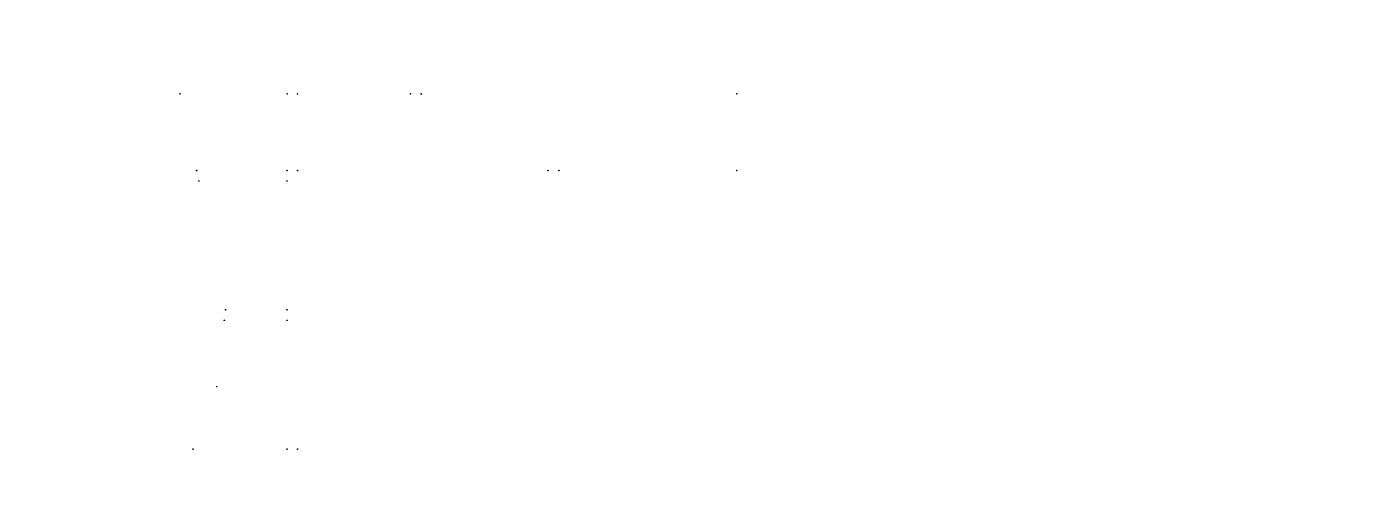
# Paper-space layout 'Layout1' of a CAD drawing. Header units: millimetres. Extents: x 336 to 590, y 61 to 148.
# The model-space entities are those that its viewports show. They can reach past a viewport. Long polylines and large blocks are cut down to what shows.
import ezdxf

# ---------------------------------------------------------------- set-up
doc = ezdxf.new("R2010")
doc.units = ezdxf.units.MM
doc.header["$PDMODE"] = 34
doc.layers.add('Puntos', color=5, linetype='Continuous')
doc.layers.add('Ventana', color=111, linetype='Continuous')
doc.layers.get('Ventana').freeze()

msp = doc.modelspace()

# ---------------------------------------------------------------- linework, layer by layer
at = {"layer": 'Puntos'}
for p in [(346.67, 747.03), (650, 747.03), (680, 747.03), (999.82, 747.03), (1030.67, 747.03), (1925, 747.03), (393.87, 530), (400.4, 500), (650, 530), (650, 500), (680, 530), (1390, 530), (1420.86, 530), (1925, 530), (475.74, 135), (650, 135), (472.34, 105), (650, 105), (451.03, -83.11), (383.78, -260), (650, -260), (680, -260)]:
    msp.add_point(p, dxfattribs=at)

psp = doc.layouts.get("Layout1")

# ---------------------------------------------------------------- viewports
at = {"layer": 'Ventana', "view_target_point": (1784.91, 193.49)}
psp.add_viewport(center=(463.03, 104.53), size=(254.2, 87.7332), view_center_point=(34.28, 85.26), view_height=1315.9986, dxfattribs=at)

doc.saveas('drawing.dxf')
